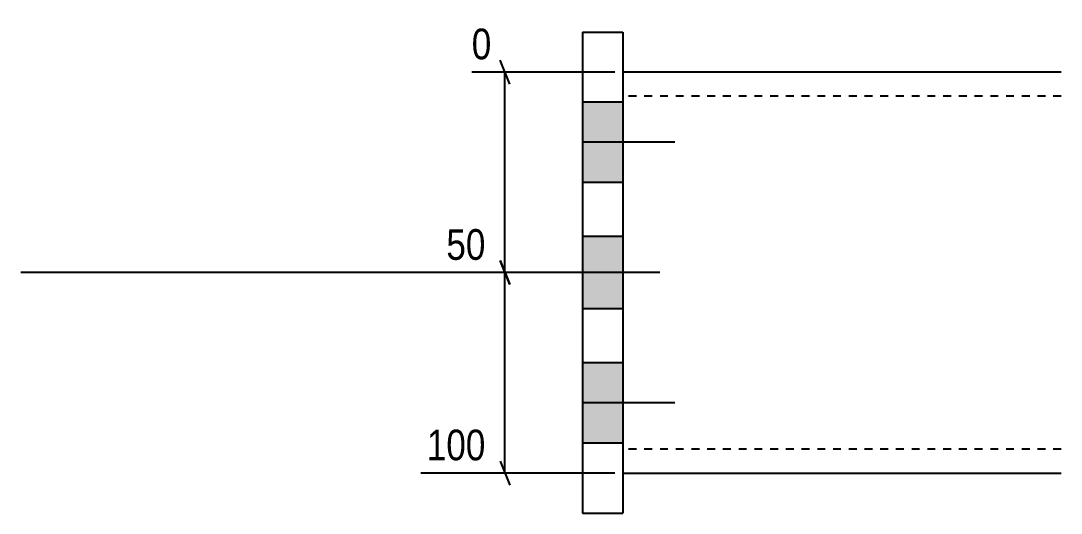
# Model space of a CAD drawing. Header units: millimetres. Extents: x -80 to 34240, y 3 to 819.
# Drawn here: x 7982.8 to 8242, y 35.3 to 158.1 of the extents above; entities that cross this region are included whole.
import ezdxf

# ---------------------------------------------------------------- set-up
doc = ezdxf.new("R2010")
doc.units = ezdxf.units.MM
doc.linetypes.add('DXK_LINE_DOT2', pattern=[3.9198, 1.9599, -1.9599])
doc.layers.add('MÅLSÆTNING', color=7, linetype='Continuous')
doc.layers.add('STÅL', color=7, linetype='Continuous')
doc.styles.add('Arial Narrow', font='ARIALN.TTF', dxfattribs={"height": 0.2})

msp = doc.modelspace()

# ---------------------------------------------------------------- hatches: boundary and pattern name
at = {"layer": 'STÅL', "linetype": 'Continuous'}
for points in [[(8122.76, 137.8), (8122.76, 117.8), (8132.76, 117.8), (8132.76, 137.8)], [(8132.76, 86.3), (8132.76, 104.3), (8122.76, 104.3), (8122.76, 86.3)], [(8132.76, 86.3), (8132.76, 104.3), (8122.76, 104.3), (8122.76, 86.3)], [(8122.76, 72.8), (8122.76, 52.8), (8132.76, 52.8), (8132.76, 72.8)]]:
    msp.add_hatch(color=96, dxfattribs=at).paths.add_polyline_path(points)

# ---------------------------------------------------------------- linework, layer by layer
at = {"layer": 'MÅLSÆTNING', "color": 7, "linetype": 'Continuous'}
for p, q in [((8104.61, 142.3), (8102.21, 148.3)), ((8130.76, 145.3), (8095.13, 145.3)), ((8103.41, 95.3), (8103.41, 145.3)), ((8104.61, 92.3), (8102.21, 98.3)), ((8102.21, 98.3), (8104.61, 92.3)), ((8120.76, 95.3), (8087.34, 95.3)), ((8120.76, 95.3), (8087.34, 95.3)), ((8103.41, 45.3), (8103.41, 95.3)), ((8102.21, 48.3), (8104.61, 42.3)), ((8130.76, 45.3), (8082.47, 45.3))]:
    msp.add_line(p, q, dxfattribs=at)
at = {"layer": 'STÅL', "color": 2, "linetype": 'Continuous'}
for p, q in [((8122.76, 155.3), (8132.76, 155.3)), ((8122.76, 155.3), (8122.76, 35.3)), ((8132.76, 155.3), (8132.76, 35.3)), ((8242, 145.3), (8132.76, 145.3)), ((8132.76, 45.3), (8242, 45.3)), ((8122.76, 35.3), (8132.76, 35.3))]:
    msp.add_line(p, q, dxfattribs=at)
at = {"layer": 'STÅL', "color": 7, "linetype": 'DXK_LINE_DOT2'}
for p, q in [((8132.76, 145.3), (8132.76, 46.22)), ((8242, 139.3), (8132.76, 139.3)), ((8242, 51.3), (8132.76, 51.3)), ((8132.76, 46.22), (8132.76, 45.3))]:
    msp.add_line(p, q, dxfattribs=at)
at = {"layer": 'STÅL', "color": 96, "linetype": 'Continuous'}
for p, q in [((8132.76, 137.8), (8122.76, 137.8)), ((8145.76, 127.8), (8122.76, 127.8)), ((8132.76, 117.8), (8122.76, 117.8)), ((8132.76, 104.3), (8122.76, 104.3)), ((8132.76, 104.3), (8122.76, 104.3)), ((8142, 95.3), (7982.76, 95.3)), ((8142, 95.3), (7982.76, 95.3)), ((8132.76, 86.3), (8122.76, 86.3)), ((8132.76, 86.3), (8122.76, 86.3)), ((8132.76, 72.8), (8122.76, 72.8)), ((8145.76, 62.8), (8122.76, 62.8)), ((8132.76, 52.8), (8122.76, 52.8))]:
    msp.add_line(p, q, dxfattribs=at)

# ---------------------------------------------------------------- wipeouts: each hides what was drawn before it
at = {"color": 0, "linetype": 'Continuous'}
for points in [[(8100.15, 96.9), (8100.15, 108.1), (8087.2, 108.1), (8087.2, 96.9)], [(8100.15, 46.9), (8100.15, 58.1), (8082.33, 58.1), (8082.33, 46.9)]]:
    msp.add_wipeout(points, dxfattribs=at).dxf.layer = 'MÅLSÆTNING'

# ---------------------------------------------------------------- next in the draw order: texts
at = {"layer": 'MÅLSÆTNING', "color": 3, "linetype": 'Continuous', "style": 'Arial Narrow'}
for s, p in [('50', (8088.8, 98.5)), ('100', (8083.93, 48.5))]:
    msp.add_text(s, height=7.635, dxfattribs=at).set_placement(p)

# ---------------------------------------------------------------- next in the draw order: wipeouts: each hides what was drawn before it
at = {"color": 0, "linetype": 'Continuous'}
msp.add_wipeout([(8101.61, 146.9), (8101.61, 158.1), (8093.53, 158.1), (8093.53, 146.9)], dxfattribs=at).dxf.layer = 'MÅLSÆTNING'

# ---------------------------------------------------------------- next in the draw order: texts
at = {"layer": 'MÅLSÆTNING', "color": 3, "linetype": 'Continuous', "style": 'Arial Narrow'}
msp.add_text('0', height=7.64, dxfattribs=at).set_placement((8095.13, 148.5))

doc.saveas('drawing.dxf')
